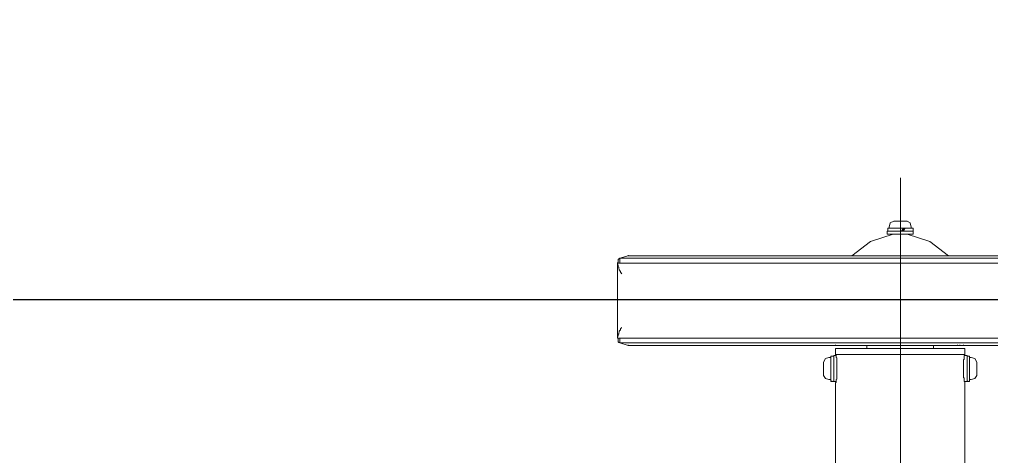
# Model space of a CAD drawing. Header units: millimetres. Extents: x 25083 to 52777, y 24772 to 45779.
# Drawn here: x 48883.2 to 49109.8, y 37021 to 37122.9 of the extents above; entities that cross this region are included whole.
import ezdxf

# ---------------------------------------------------------------- set-up
doc = ezdxf.new("R2010")
doc.units = ezdxf.units.MM
doc.layers.add('小车', color=7, linetype='Continuous')
doc.styles.get("Standard").update_dxf_attribs({"font": ''})
doc.styles.get('Standard').set_extended_font_data('SimSun')
doc.dimstyles.new('15', dxfattribs={"dimtxt": 15, "dimasz": 10, "dimexe": 2, "dimexo": 1, "dimgap": 1, "dimtad": 1, "dimdsep": 46, "dimtxsty": 'Standard', "dimcen": 2.5, "dimadec": 0, "dimazin": 0, "dimtfac": 1, "dimtmove": 2, "dimatfit": 3, "dimfxl": 1, "dimtolj": 1, "dimarcsym": 0})

# ---------------------------------------------------------------- blocks, each defined once
blk = doc.blocks.new('*D473')
at = {"layer": 'DEFPOINTS', "color": 0}
for p in [(37237.63, 116743.92), (37258.49, 116743.92), (37258.49, 116721.13)]:
    blk.add_point(p, dxfattribs=at)
at = {"layer": '小车', "color": 0, "linetype": 'Continuous', "lineweight": -2}
for p, q in [((37237.63, 116742.92), (37237.63, 116719.13)), ((37258.49, 116742.92), (37258.49, 116719.13)), ((37227.63, 116721.13), (37217.63, 116721.13)), ((37237.63, 116721.13), (37258.49, 116721.13)), ((37268.49, 116721.13), (37278.49, 116721.13))]:
    blk.add_line(p, q, dxfattribs=at)
at = {"layer": '小车', "color": 0}
for points in [[(37227.63, 116722.8), (37227.63, 116719.46), (37237.63, 116721.13)], [(37268.49, 116722.8), (37268.49, 116719.46), (37258.49, 116721.13)]]:
    blk.add_solid(points, dxfattribs=at)
at = {"layer": '小车', "color": 0, "insert": (37288.04, 116721.13), "char_height": 15, "attachment_point": 5}
blk.add_mtext('\\A1;20.86', dxfattribs=at)
blk = doc.blocks.new('A$C1A4175F5')
at = {"layer": '小车', "color": 7, "lineweight": 0}
for points in [[(1269.95, 232.516), (1269.95, 110.169)], [(1270.51, 108.209), (1270.51, 232.376)], [(1271.63, 232.516), (1271.63, 107.649)], [(1290.248, 108.209), (1290.248, 232.376)], [(1290.808, 110.169), (1290.808, 232.516)], [(1289.128, 227.897), (1289.128, 107.649)], [(1262.951, 191.36), (1262.251, 190.94), (1261.971, 190.1)], [(1262.951, 191.36), (1266.03, 191.36)], [(1267.15, 190.1), (1266.87, 190.94), (1266.03, 191.36)], [(1207.096, 188.561), (1261.271, 188.561)], [(1261.691, 188.421), (1261.551, 188.421), (1261.551, 188.561), (1261.411, 188.561), (1261.271, 188.561)], [(1261.551, 189.681), (1261.691, 189.681)], [(1261.551, 189.681), (1261.551, 189.121)], [(1261.551, 189.681), (1261.691, 189.121)], [(1267.43, 189.681), (1261.551, 189.681)], [(1261.551, 189.681), (1261.551, 189.121)], [(1261.551, 189.121), (1267.57, 189.121)], [(1261.551, 189.121), (1261.551, 188.561)], [(1262.811, 188.281), (1262.671, 188.281), (1262.531, 188.281), (1262.391, 188.281), (1262.391, 188.421), (1262.251, 188.421), (1262.111, 188.421), (1261.971, 188.421), (1261.831, 188.421), (1261.691, 188.421)], [(1261.971, 190.1), (1261.971, 189.681)], [(1263.231, 188.281), (1262.811, 188.281)], [(1265.75, 188.281), (1263.231, 188.281)], [(1266.31, 188.281), (1265.75, 188.281)], [(1267.85, 188.561), (1267.71, 188.561), (1267.57, 188.561), (1267.57, 188.421), (1267.43, 188.421), (1267.29, 188.421), (1267.15, 188.421), (1267.01, 188.421), (1266.87, 188.421), (1266.73, 188.421), (1266.59, 188.281), (1266.45, 188.281), (1266.31, 188.281)], [(1267.15, 190.1), (1267.15, 189.681)], [(1267.43, 189.681), (1267.43, 189.121)], [(1267.57, 189.121), (1267.57, 188.561)], [(1269.25, 188.561), (1267.85, 188.561)], [(1267.85, 188.561), (1267.85, 158.464)], [(1267.85, 158.464), (1267.85, 188.561)], [(1269.25, 158.464), (1269.25, 188.561)], [(1269.95, 188.281), (1270.09, 188.281)], [(1269.95, 187.441), (1269.95, 188.281)], [(1269.95, 187.441), (1270.09, 187.441)], [(1269.95, 186.881), (1269.95, 187.441)], [(1269.95, 186.881), (1270.09, 186.881)], [(1269.95, 158.464), (1269.95, 186.881)], [(1290.808, 184.781), (1290.808, 184.641), (1290.948, 184.641), (1290.808, 184.641), (1290.808, 184.501)], [(1295.847, 175.122), (1294.167, 180.441), (1290.808, 184.781)], [(1269.25, 181.281), (1269.95, 181.281)], [(1295.847, 170.502), (1295.847, 176.522)], [(1296.547, 176.522), (1295.847, 176.522)], [(1296.547, 176.522), (1297.247, 176.522)], [(1296.547, 176.522), (1296.547, 170.502)], [(1297.247, 174.702), (1296.547, 174.282)], [(1297.247, 176.522), (1297.247, 174.702)], [(1297.527, 176.102), (1297.247, 176.102)], [(1297.247, 174.702), (1297.247, 174.562)], [(1297.247, 174.562), (1297.247, 174.282)], [(1298.927, 175.122), (1298.507, 175.822), (1297.527, 176.102)], [(1298.927, 175.122), (1298.927, 172.042)], [(1297.247, 174.422), (1296.967, 174.282), (1296.547, 174.002)], [(1297.247, 174.282), (1296.547, 173.862)], [(1297.247, 174.282), (1297.247, 170.642)], [(1290.808, 162.243), (1294.167, 166.583), (1295.847, 171.902)], [(1296.547, 170.502), (1295.847, 170.502)], [(1296.547, 170.642), (1297.247, 170.642)], [(1297.527, 170.922), (1297.247, 170.922)], [(1297.527, 170.922), (1298.507, 171.202), (1298.927, 172.042)], [(1269.25, 165.743), (1269.95, 165.743)], [(1261.271, 158.464), (1261.271, 158.604), (1261.411, 158.604), (1261.551, 158.604), (1261.691, 158.604), (1261.831, 158.604), (1261.971, 158.604), (1262.111, 158.744), (1262.251, 158.744), (1262.391, 158.744), (1262.531, 158.744), (1262.671, 158.744), (1262.811, 158.744)], [(1261.551, 158.604), (1261.551, 158.044)], [(1262.811, 158.744), (1263.231, 158.744)], [(1263.231, 158.744), (1265.75, 158.744)], [(1265.75, 158.744), (1266.31, 158.744)], [(1266.31, 158.744), (1266.45, 158.744), (1266.59, 158.744), (1266.73, 158.744), (1266.87, 158.744), (1267.01, 158.744), (1267.15, 158.604), (1267.29, 158.604), (1267.43, 158.604), (1267.57, 158.604), (1267.71, 158.604), (1267.71, 158.464)], [(1267.57, 158.604), (1267.57, 158.044)], [(1207.096, 158.464), (1261.271, 158.464)], [(1261.551, 158.044), (1261.551, 157.344)], [(1261.551, 158.044), (1261.691, 157.344)], [(1261.551, 158.044), (1261.551, 157.344)], [(1267.57, 158.044), (1261.551, 158.044)], [(1261.691, 157.344), (1261.551, 157.344)], [(1261.551, 157.344), (1261.691, 157.344)], [(1267.43, 157.344), (1261.691, 157.344)], [(1261.971, 156.924), (1261.971, 157.344)], [(1261.971, 156.924), (1262.251, 156.084), (1262.951, 155.664)], [(1266.03, 155.664), (1266.87, 156.084), (1267.15, 156.924)], [(1267.15, 156.924), (1267.15, 157.344)], [(1267.43, 158.044), (1267.43, 157.344)], [(1267.71, 158.464), (1267.85, 158.464)], [(1269.25, 158.464), (1267.85, 158.464)], [(1269.95, 158.464), (1270.09, 158.464)], [(1266.03, 155.664), (1262.951, 155.664)], [(1269.95, 110.169), (1270.09, 110.169)], [(1269.95, 110.169), (1270.51, 108.209)], [(1290.808, 110.169), (1290.248, 108.209)], [(1290.808, 110.169), (1290.948, 110.169)], [(1270.51, 108.209), (1271.63, 108.209)], [(1270.51, 108.209), (1270.65, 108.069)], [(1270.93, 107.789), (1270.79, 107.789), (1270.65, 107.929), (1270.65, 108.069)], [(1270.93, 107.789), (1271.63, 107.789)], [(1271.63, 107.649), (1271.77, 107.649), (1271.91, 107.649), (1272.05, 107.649), (1272.19, 107.789), (1272.33, 107.789), (1272.47, 107.789), (1272.61, 107.929), (1272.75, 107.929), (1272.89, 107.929), (1273.03, 108.069), (1273.17, 108.069), (1273.31, 108.069), (1273.31, 108.209), (1273.45, 108.209), (1273.59, 108.349), (1273.73, 108.349), (1273.87, 108.349), (1273.87, 108.489), (1274.01, 108.489), (1274.149, 108.629)], [(1271.63, 107.649), (1271.77, 107.649)], [(1289.128, 107.649), (1271.63, 107.649)], [(1286.608, 108.629), (1286.748, 108.489), (1286.888, 108.489), (1287.028, 108.349), (1287.168, 108.349), (1287.308, 108.209), (1287.448, 108.209), (1287.448, 108.069), (1287.588, 108.069), (1287.728, 108.069), (1287.868, 107.929), (1288.008, 107.929), (1288.148, 107.929), (1288.288, 107.789), (1288.428, 107.789), (1288.568, 107.789), (1288.708, 107.789), (1288.708, 107.649), (1288.848, 107.649), (1288.988, 107.649), (1289.128, 107.649)], [(1289.128, 108.209), (1290.248, 108.209)], [(1289.128, 107.789), (1289.828, 107.789)], [(1289.128, 107.649), (1289.268, 107.649)], [(1290.108, 108.069), (1290.108, 107.929), (1289.968, 107.789), (1289.828, 107.789)], [(1290.108, 108.069), (1290.248, 108.209)]]:
    blk.add_lwpolyline(points, dxfattribs=at)
at = {"layer": '小车', "color": 1, "lineweight": 0}
for points in [[(1207.096, 173.582), (1261.271, 173.582)], [(1261.271, 173.582), (1309.006, 173.582)]]:
    blk.add_lwpolyline(points, dxfattribs=at)
at = {"layer": '小车'}
dim = blk.add_linear_dim(base=(1290.808, 531.877), p1=(1269.95, 554.67), p2=(1290.808, 554.67), dimstyle='15', override={"dimfxl": 0.18}, dxfattribs=at)
dim.commit()
dim.dimension.update_dxf_attribs({"geometry": '*D473', "text_midpoint": (1320.36, 531.877), "dimtype": 128, "insert": (-35967.681, -116189.253)})

msp = doc.modelspace()

# ---------------------------------------------------------------- linework, layer by layer
msp.add_lwpolyline([(48867.913, 35857.595), (48867.913, 37057.595), (49967.913, 37057.595), (49967.913, 35857.595)], close=True)

# ---------------------------------------------------------------- block references
at = {"layer": '小车', "ltscale": 10, "xscale": -1, "rotation": 270}
msp.add_blockref('A$C1A4175F5', (48914.945, 35776.933), dxfattribs=at)

doc.saveas('drawing.dxf')
